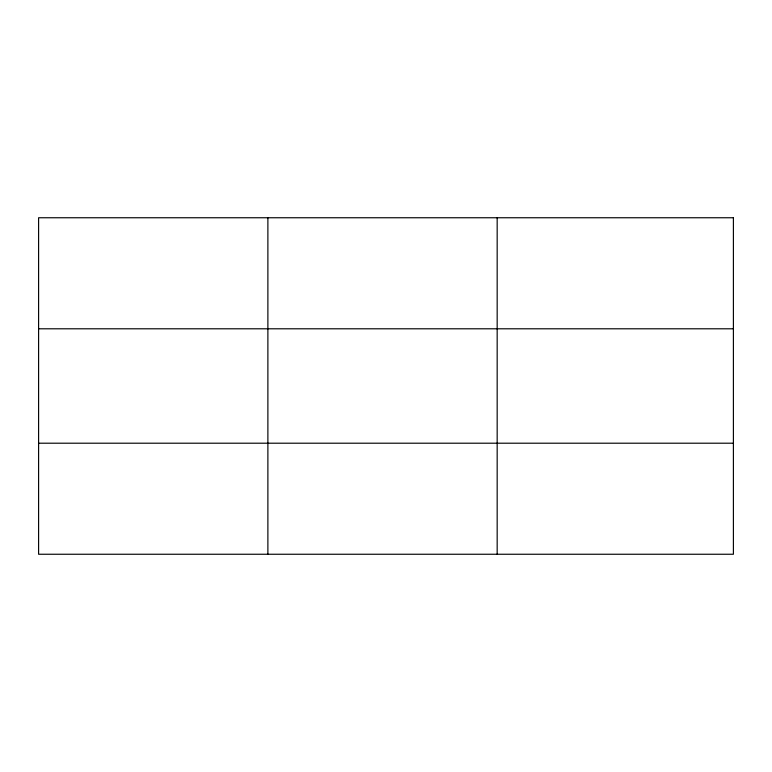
<?xml version="1.0" encoding="UTF-8"?>
<svg xmlns="http://www.w3.org/2000/svg" width="772" height="772" viewBox="0 0 772 772"><rect width="100%" height="100%" fill="white"/><g stroke="black" fill="none" stroke-linecap="round" stroke-linejoin="round"><path stroke-width="1.16" d="M267.884 554.248L267.884 217.752M497.168 554.248L497.168 217.752M38.6 328.795L733.4 328.795M38.6 443.205L733.4 443.205M733.4 217.752L733.4 554.248L38.6 554.248L38.6 217.752L733.4 217.752"/></g></svg>
